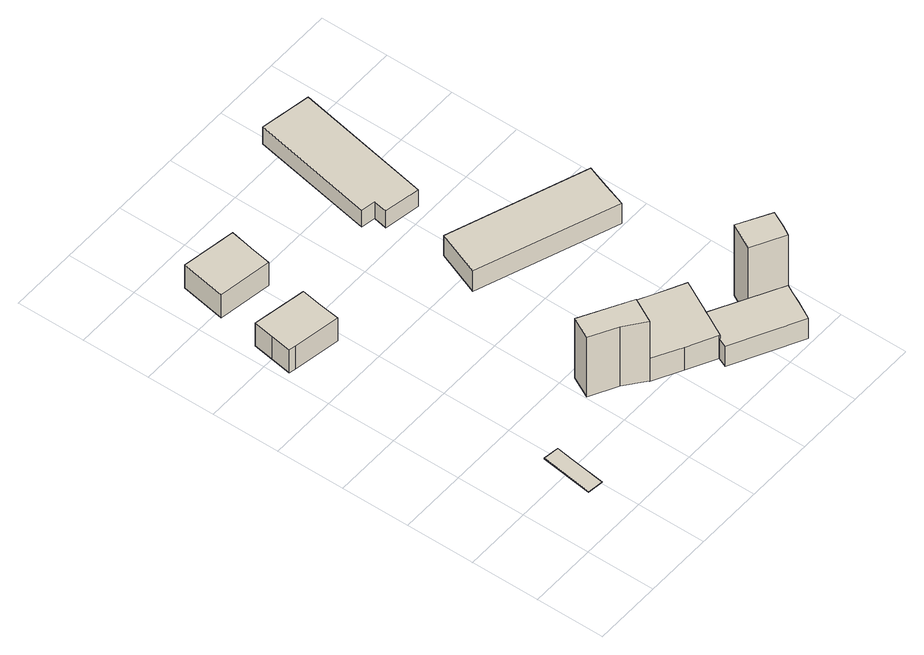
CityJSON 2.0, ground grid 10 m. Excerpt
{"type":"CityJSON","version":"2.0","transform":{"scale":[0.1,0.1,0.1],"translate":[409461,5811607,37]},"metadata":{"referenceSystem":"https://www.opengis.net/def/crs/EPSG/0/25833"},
"CityObjects":{
"building1":{"type":"Building","attributes":{"Gemeindeschluessel":"11000009","BezugspunktDach":"2200","function":"31001_2000","measuredHeight":0.176,"storeysAboveGround":1},"address":[{"country":"Germany","locality":"Berlin","thoroughfareNumber":"838 (27)","thoroughfareName":"Fürstenwalder Damm"}],"geometry":[{"type":"Solid","lod":"1","boundaries":[[[[0,1,2,3,4]],[[5,6,7,8,9]],[[5,9,4,3]],[[6,5,3,2]],[[7,6,2,1]],[[8,7,1,0]],[[9,8,0,4]]]]}]},
"building2":{"type":"Building","attributes":{"Gemeindeschluessel":"11000009","BezugspunktDach":"2200","function":"31001_1010","measuredHeight":5.18,"storeysAboveGround":1},"address":[{"country":"Germany","locality":"Berlin","thoroughfareNumber":"838 (38)","thoroughfareName":"Fürstenwalder Damm"}],"geometry":[{"type":"Solid","lod":"1","boundaries":[[[[10,11,12,13,14,15,16]],[[17,18,19,20,21,22,23]],[[17,23,16,15]],[[18,17,15,14]],[[19,18,14,13]],[[20,19,13,12]],[[21,20,12,11]],[[22,21,11,10]],[[23,22,10,16]]]]}]},
"building3":{"type":"Building","attributes":{"Gemeindeschluessel":"11000009","BezugspunktDach":"2200","function":"31001_1010","measuredHeight":5.15,"storeysAboveGround":1},"address":[{"country":"Germany","locality":"Berlin","thoroughfareNumber":"838 (35)","thoroughfareName":"Fürstenwalder Damm"}],"geometry":[{"type":"Solid","lod":"1","boundaries":[[[[24,25,26,27,28]],[[29,30,31,32,33]],[[29,33,28,27]],[[30,29,27,26]],[[31,30,26,25]],[[32,31,25,24]],[[33,32,24,28]]]]}]},
"building4":{"type":"Building","attributes":{"Gemeindeschluessel":"11000009","BezugspunktDach":"2200","function":"31001_2000","measuredHeight":10.61,"storeysAboveGround":1},"address":[{"country":"Germany","locality":"Berlin","thoroughfareNumber":"838 (54)","thoroughfareName":"Fürstenwalder Damm"}],"geometry":[{"type":"Solid","lod":"1","boundaries":[[[[34,35,36,37,38]],[[39,40,41,42,43]],[[39,43,38,37]],[[40,39,37,36]],[[41,40,36,35]],[[42,41,35,34]],[[43,42,34,38]]]]}]},
"building5":{"type":"Building","attributes":{"Gemeindeschluessel":"11000009","function":"31001_2000"},"address":[{"country":"Germany","locality":"Berlin","thoroughfareNumber":"838 (56)","thoroughfareName":"Fürstenwalder Damm"}],"children":["building5-1","building5-2","building5-3"]},
"building5-1":{"type":"BuildingPart","attributes":{"BezugspunktDach":"2200","measuredHeight":4.67,"storeysAboveGround":1},"parents":["building5"],"geometry":[{"type":"MultiSurface","lod":"1","boundaries":[[[44,45,46,47,48,49,50,51,52]],[[53,54,55,56,57,58,59,60,61]],[[53,61,52,51]],[[54,53,51,50]],[[55,54,50,49]],[[56,55,49,48]],[[57,56,48,47]],[[58,62,63,64,57,47,46],[62,58,65,63]],[[59,58,46,45]],[[60,59,45,44]],[[61,60,44,52]],[[65,58,62,63]],[[57,64,63,62]]]}]},
"building5-2":{"type":"BuildingPart","attributes":{"BezugspunktDach":"2200","measuredHeight":3.9,"storeysAboveGround":1},"parents":["building5"],"geometry":[{"type":"MultiSurface","lod":"1","boundaries":[[[66,67,68,69,70,64,63,65,71,72]],[[59,58,62,57,73,74,75,76,77,78]],[[59,78,72,71]],[[58,59,71,65]],[[73,57,64,70]],[[75,74,69,68]],[[76,75,68,67]],[[77,76,67,66]],[[78,77,66,72]],[[62,58,65,63]],[[57,62,79,63,64]],[[74,73,70,69]]]}]},
"building5-3":{"type":"BuildingPart","attributes":{"BezugspunktDach":"2200","measuredHeight":12.58,"storeysAboveGround":1},"parents":["building5"],"geometry":[{"type":"MultiSurface","lod":"1","boundaries":[[[80,81,82,83,84]],[[85,86,87,74,73]],[[85,73,84,83]],[[86,85,83,82]],[[87,86,82,81]],[[74,87,81,80]],[[70,69,74,80,84]],[[73,74,69,70]]]}]},
"building6":{"type":"Building","attributes":{"Gemeindeschluessel":"11000009","BezugspunktDach":"2200","function":"31001_2000","measuredHeight":3.96,"storeysAboveGround":1},"address":[{"country":"Germany","locality":"Berlin","thoroughfareNumber":"838 (31)","thoroughfareName":"Fürstenwalder Damm"}],"geometry":[{"type":"Solid","lod":"1","boundaries":[[[[88,89,90,91,92]],[[93,94,95,96,97]],[[93,97,92,91]],[[94,93,91,90]],[[95,94,90,89]],[[96,95,89,88]],[[97,96,88,92]]]]}]},
"building7":{"type":"Building","attributes":{"Gemeindeschluessel":"11000009","BezugspunktDach":"2200","function":"31001_2000","measuredHeight":3.08,"storeysAboveGround":1},"address":[{"country":"Germany","locality":"Berlin","thoroughfareNumber":"838 (40)","thoroughfareName":"Fürstenwalder Damm"}],"geometry":[{"type":"Solid","lod":"1","boundaries":[[[[98,99,100,101,102,103]],[[104,105,106,107,108,109]],[[104,109,103,102]],[[105,104,102,101]],[[106,105,101,100]],[[107,106,100,99]],[[108,107,99,98]],[[109,108,98,103]]]]}]}
},
"vertices":[
[99,55,8],[106,106,8],[110,132,8],[87,135,8],[76,58,8],[87,135,7],[110,132,7],[106,106,7],[99,55,7],[76,58,7],
[16,463,52],[84,451,52],[88,481,52],[93,511,52],[16,525,52],[11,495,52],[6,465,52],[11,495,11],[16,525,11],[93,511,11],[88,481,11],[84,451,11],[16,463,11],[6,465,11],
[105,574,52],[111,606,52],[117,639,52],[39,652,52],[27,586,52],[39,652,11],[117,639,11],[111,606,11],[105,574,11],[27,586,11],
[241,138,110],[270,115,110],[289,151,110],[218,190,110],[202,159,110],[218,190,4],[289,151,4],[270,115,4],[241,138,4],[202,159,4],
[311,93,44],[352,72,44],[353,71,44],[375,112,44],[398,156,44],[357,177,44],[315,199,44],[289,151,44],[270,115,44],[289,151,3],[315,199,3],[357,177,3],[398,156,3],[375,112,3],[353,71,3],[352,72,3],[311,93,3],[270,115,3],[360,85,3],[360,85,39],[375,112,39],[353,71,39],
[445,7,39],[459,33,39],[467,49,39],[473,60,39],[426,85,39],[352,72,39],[346,58,39],[426,85,3],[473,60,3],[467,49,3],[459,33,3],[445,7,3],[346,58,3],[360,85,23],
[473,60,129],[481,74,129],[492,96,129],[446,122,129],[426,85,129],[446,122,3],[492,96,3],[481,74,3],
[447,296,51],[458,329,51],[470,362,51],[272,434,51],[247,370,51],[272,434,15],[470,362,15],[458,329,15],[447,296,15],[247,370,15],
[269,538,45],[265,518,45],[317,509,45],[356,709,45],[283,722,45],[248,542,45],[283,722,15],[356,709,15],[317,509,15],[265,518,15],[269,538,15],[248,542,15]
]}
